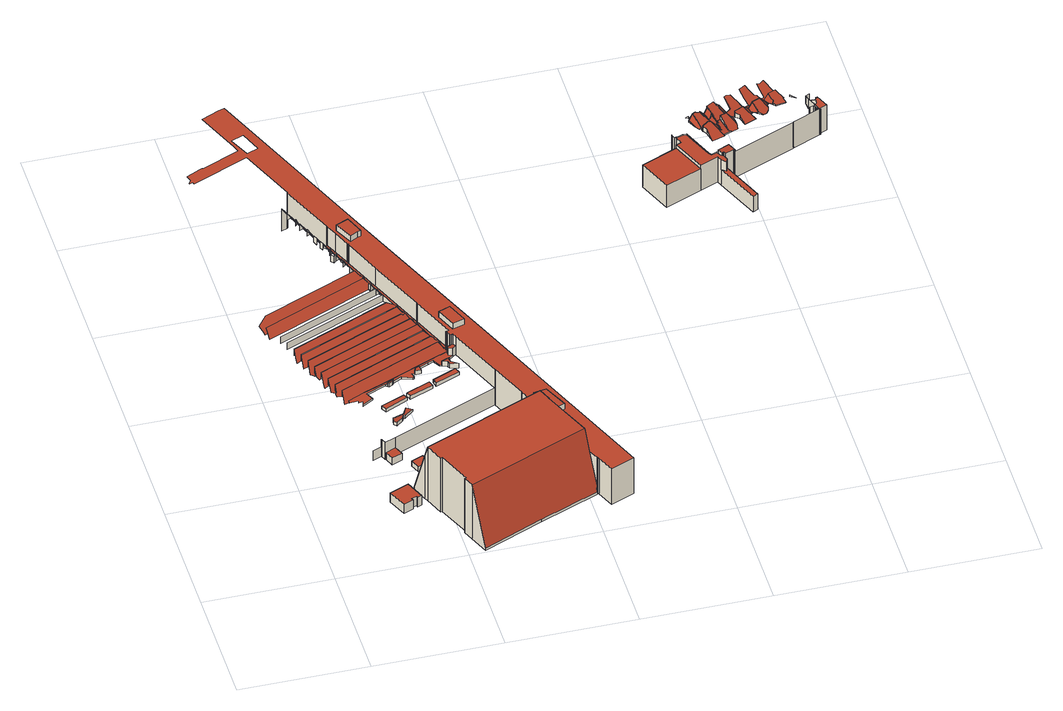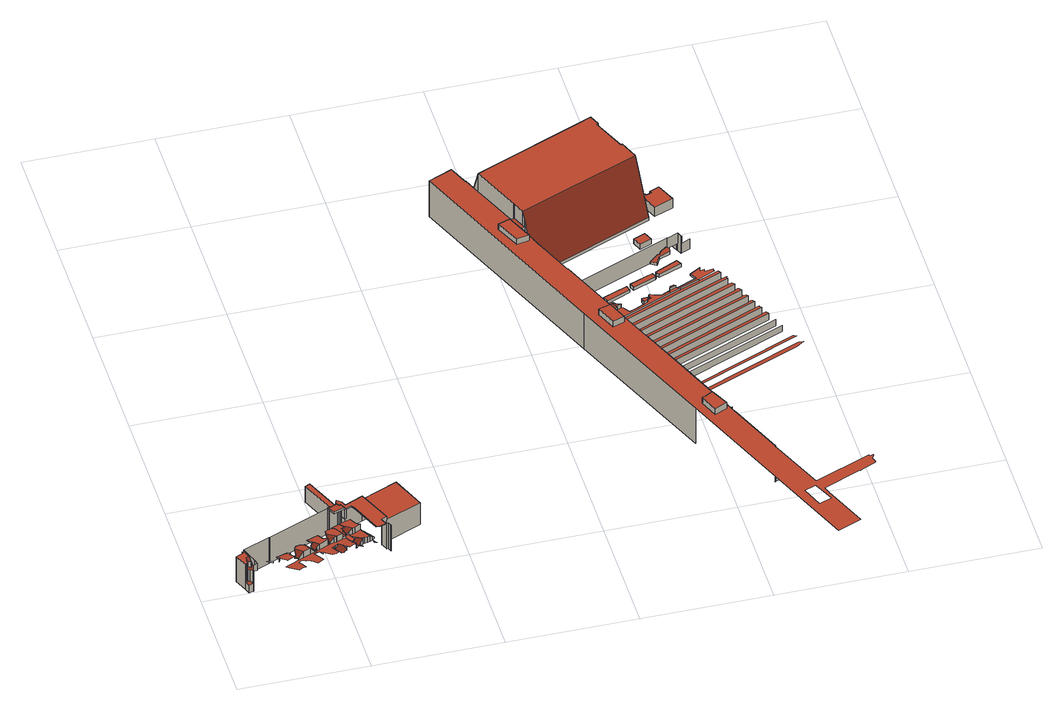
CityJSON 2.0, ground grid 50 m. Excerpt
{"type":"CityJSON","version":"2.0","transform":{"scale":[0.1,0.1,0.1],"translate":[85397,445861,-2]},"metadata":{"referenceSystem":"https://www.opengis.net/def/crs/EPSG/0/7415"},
"CityObjects":{
"building1":{"type":"Building","attributes":{"b3_dak_type":"horizontal","b3_h_dak_50p":3.68,"b3_h_dak_70p":3.69,"b3_h_dak_max":4,"b3_h_dak_min":3.47,"b3_h_maaiveld":-0.707,"b3_kas_warenhuis":false,"b3_mutatie_ahn3_ahn4":false,"b3_opp_buitenmuur":148.37,"b3_opp_dak_plat":64.44,"b3_opp_dak_schuin":0,"b3_opp_grond":62.62,"b3_opp_scheidingsmuur":0,"b3_reconstructie_onvolledig":false,"b3_rmse_lod12":0.0447,"b3_rmse_lod13":0.0447,"b3_rmse_lod22":0.0443,"b3_val3dity_lod12":"[]","b3_val3dity_lod13":"[]","b3_val3dity_lod22":"[]","b3_volume_lod12":275.23,"b3_volume_lod13":275.23,"b3_volume_lod22":275.15,"geconstateerd":false,"oorspronkelijkbouwjaar":1991,"status":"Pand in gebruik"},"children":["building1-1"]},
"building1-1":{"type":"BuildingPart","parents":["building1"],"geometry":[{"type":"Solid","lod":"2.2","boundaries":[[[[0,1,2,3,4,5,6,7]],[[8,0,7,9]],[[10,3,2,11]],[[12,4,3,10]],[[9,7,6,13]],[[13,6,5,14]],[[14,5,4,12]],[[11,2,1,15]],[[15,1,0,8]],[[15,8,9,13,14,12,10,11]]]],"semantics":{"surfaces":[{"type":"GroundSurface"},{"type":"WallSurface","on_footprint_edge":true},{"type":"RoofSurface"}],"values":[[0,1,1,1,1,1,1,1,1,2]]}}]},
"building2":{"type":"Building","attributes":{"b3_dak_type":"slanted","b3_h_dak_50p":9.5,"b3_h_dak_70p":16.16,"b3_h_dak_max":95.53,"b3_h_dak_min":0,"b3_h_maaiveld":-0.699,"b3_kas_warenhuis":false,"b3_mutatie_ahn3_ahn4":false,"b3_opp_buitenmuur":37404.99,"b3_opp_dak_plat":9185.78,"b3_opp_dak_schuin":8436.25,"b3_opp_grond":14200.08,"b3_opp_scheidingsmuur":0,"b3_reconstructie_onvolledig":false,"b3_rmse_lod12":20.87,"b3_rmse_lod13":2.45,"b3_rmse_lod22":0.759,"b3_val3dity_lod12":"[]","b3_val3dity_lod13":"[]","b3_val3dity_lod22":"[303]","b3_volume_lod12":239375.83,"b3_volume_lod13":277302.59,"b3_volume_lod22":269147.59,"geconstateerd":false,"oorspronkelijkbouwjaar":1972,"status":"Pand in gebruik"},"children":["building2-1"]},
"building2-1":{"type":"BuildingPart","parents":["building2"],"geometry":[{"type":"MultiSurface","lod":"2.2","boundaries":[[[16,17,18,19]],[[20,19,18,21,22]],[[22,21,23,24,25]],[[24,23,26,27]],[[27,26,28,29]],[[29,28,30,31]],[[32,33,34,35]],[[35,34,36,37]],[[37,36,38,39]],[[39,38,40,41]],[[25,24,42,43]],[[44,42,24,27,29,31,45]],[[31,30,46,45]],[[41,40,47,48]],[[49,50,51,52]],[[48,47,50,49]],[[52,51,53,54]],[[55,56,57,58]],[[43,42,44,59]],[[45,46,60,44]],[[58,57,61,62]],[[63,64,65,66]],[[62,61,67,68]],[[69,70,71,72]],[[73,74,70,69]],[[75,76,77,78]],[[72,71,79,80]],[[81,82,74,73]],[[83,84,64,63]],[[68,67,85,86]],[[87,88,89,81,73,69,72,80,90]],[[80,79,91,90]],[[90,91,92,87]],[[93,94,76,75]],[[93,75,78,95]],[[78,77,96,95]],[[89,97,82,81]],[[98,99,100,101,102]],[[87,92,103,88]],[[104,105,106,107,108,109,110,111,112,113,114,115,116,117,118]],[[88,103,97,89]],[[86,85,119,120]],[[121,120,119,122,123]],[[54,53,124,125]],[[126,127,128,129]],[[130,131,132,133]],[[123,122,134,135]],[[135,136,121,123]],[[136,137,120,121]],[[138,139,140,141]],[[95,96,94,93]],[[142,143,144,145]],[[135,134,146,137,136]],[[147,148,149,150]],[[151,152,153,154]],[[155,156,152,151]],[[154,153,157,158]],[[159,160,156,155]],[[117,161,162,163,164,118]],[[165,112,111,166]],[[167,168,169,170,171,172,173,174,175,176,177,178]],[[179,180,181,182]],[[137,146,183,184]],[[185,186,187,188,189,190,191,192,193,194,195,196,197,198,199]],[[200,201,202,203,149,148,204,205,206,207,208,209,210,142,145,211,212]],[[213,214,215,147,150,216,217,218,163,162]],[[59,44,60,219,220]],[[166,221,222,223,224,225,181,180,226,227,228,229,230,231,165]],[[232,233,159,155,151,154,158]],[[182,234,235,236,237,238,239,240,241,242,243,244,245,246,247,179]],[[248,249,250,251,252,253,126,129,254,255,256,257,100,99,258,259]],[[184,183,260,261]],[[158,157,262,232]],[[233,263,160,159]],[[264,265,266,267,268,269,270,271,272,273,274,275,276,83,63,66,277,278,279,280,55,58,62,68,86,120,137,184,261,281,282,283,284,285,286,287,288,289,290]],[[52,291,292,293,294,295,37,39,41,48,49]],[[296,297,33,32]],[[298,299,65,64,84,300,301,302,303,304,305,306,307]],[[306,308,240,239,307]],[[261,260,309,281]],[[281,309,310,282]],[[282,310,311,283]],[[284,312,313,285]],[[283,311,312,284]],[[285,313,314,286]],[[286,314,315,287]],[[287,315,316,288]],[[276,300,84,83]],[[317,289,288,318]],[[318,288,316,319,320]],[[321,322,323,324,325,326,327,98,102,328,329,330,144,143,331,332,333,334,335]],[[336,317,318,320]],[[232,262,263,233]],[[336,290,289,317]],[[320,319,337,290,336]],[[338,339,340,341]],[[342,343,339,338]],[[290,337,344,264]],[[345,346,347,348]],[[349,350,351,352]],[[346,345,353]],[[352,354,355]],[[356,357,358,359]],[[360,361,362,363]],[[364,365,350,349]],[[338,341,366,367,342]],[[368,369,370,371]],[[372,373,374,375]],[[376,377,378]],[[361,360,355]],[[379,376,380]],[[381,382,383,384]],[[365,364,385]],[[386,387,356,359,353,345,348,388,389,385,364,349,352,355,360,363,380,376,378,390,372,391,392,393,394]],[[264,344,395,265]],[[396,397,357,356,398]],[[390,399,373,372]],[[400,401,382,381]],[[367,402,343,342]],[[341,340,403,366]],[[404,405,369,368]],[[399,390,378]],[[406,407,408,409]],[[296,32,35,37,295,410,411,412,413,414,415]],[[416,409,417]],[[401,418,391]],[[419,420,401,400]],[[421,419,400,381,422]],[[391,418,423,392]],[[424,425,426,407,406]],[[398,356,387,427]],[[422,428,429,421]],[[392,423,393]],[[416,430,431,432,433,424,406,409]],[[434,435,428,422]],[[436,437,438]],[[421,429,420,419]],[[439,440,441,405,404]],[[442,430,416]],[[265,395,443,266]],[[444,445,446]],[[433,447,425,424]],[[448,449,450,451,436]],[[452,453,426,425]],[[454,455,456,393,423,418,401,420,429,428,435,457,452,425,447,458]],[[435,434,457]],[[432,458,447,433]],[[453,452,457]],[[404,446,445,459,460,439]],[[431,461,458,432]],[[462,463,464,445,444]],[[445,464,465,459]],[[450,449,466]],[[430,467,461,431]],[[463,462,466]],[[467,430,442,468]],[[459,465,469,460]],[[441,440,468]],[[456,394,393]],[[460,469,440,439]],[[449,448,470]],[[471,472,473,169]],[[438,474,475,470,448,436]],[[291,52,54,125,476,477,478,479]],[[266,443,480,267]],[[481,482,483,484]],[[485,386,394,456,486]],[[427,387,386,485]],[[486,456,455,487]],[[488,489,454,458,461,467,468,440,469,465,464,463,466,449,470,490,491,492]],[[493,191,190,494]],[[197,495,198]],[[484,496,497,498,481]],[[487,455,454,499]],[[500,471,169,168,501]],[[502,176,175,495]],[[470,475,490]],[[503,504,505,496]],[[504,503,472]],[[496,505,497]],[[482,481,474]],[[327,258,99,98]],[[167,501,168]],[[500,506,472,471]],[[507,267,480,508,509]],[[499,454,489,510]],[[197,511,512,502,495]],[[513,514,131,130]],[[326,259,258,327]],[[210,331,143,142]],[[501,515,506,500]],[[516,517,192,191,493]],[[196,511,197]],[[515,501,167,178]],[[512,518,177,176,502]],[[519,268,267,507]],[[253,520,127,126]],[[521,492,491,522]],[[177,518,178]],[[325,248,259,326]],[[510,489,488,523]],[[523,488,492,521]],[[511,518,512]],[[524,525,526,516,493,527]],[[195,528,511,196]],[[528,195,194]],[[529,524,527]],[[517,516,526]],[[530,531,139,138]],[[532,193,192,517]],[[533,513,130,534]],[[324,249,248,325]],[[193,532,194]],[[509,508,535,536]],[[524,537,525]],[[537,524,529,538]],[[533,514,513]],[[209,539,332,331,210]],[[522,491,540,541]],[[542,543,544,545,546,547,548,549,550,551,552,553,554,555,556,396,398,427,485,486,487,499,510,523,521,522,541,557,558,559,560,561,562,563,564,565,566,567,568,569,570,571,572,573,574,575,576,577,578,411,579,580,581,582,583,584,585,586,587,479,588,589,590,591,592,593,594,595,596,597],[598,599,600,601,602],[603,604,605,606],[607,608,609,610]],[[275,301,300,276]],[[611,602,601,612]],[[268,613,614,269]],[[534,615,533]],[[616,617,250,249,324]],[[509,536,618,619,620,621,519,507]],[[615,534,622]],[[539,209,208]],[[531,530,623]],[[323,624,625,616,324]],[[621,626,613,268,519]],[[250,617,251]],[[148,147,204]],[[366,403,402,367]],[[619,627,628,620]],[[322,624,323]],[[125,124,629,476]],[[630,213,631,632,633,113,634,229,635,636,242,241,637,638,639,640,641,540,491,490,475,474,481,498,497,505,504,472,506,515,178,518,511,528,194,532,517,526,525,537,538,514,533,615,622,139,531,623,127,520,642,251,617,643,644,645,646,334,647,648,649,204,650,651]],[[625,643,617,616]],[[647,333,332,539]],[[620,628,626,621]],[[642,252,251]],[[252,642,520,253]],[[652,165,231]],[[321,645,644,624,322]],[[161,117,116]],[[624,644,643,625]],[[539,208,207,648,647]],[[536,535,653,618]],[[335,646,645,321]],[[114,113,112,165,652]],[[654,213,162,161]],[[247,226,180,179]],[[214,655,215]],[[646,335,334]],[[618,653,627,619]],[[206,648,207]],[[333,647,334]],[[215,655,651,650,204,147]],[[246,656,227,226,247]],[[630,655,214,213]],[[655,630,651]],[[541,540,641,557]],[[205,649,648,206]],[[656,246,245]],[[649,205,204]],[[652,231,657,114]],[[658,598,602,611]],[[274,302,301,275]],[[269,614,659,270]],[[654,161,116,115,114,660,661,662]],[[612,601,600,663]],[[305,308,306]],[[662,631,213,654]],[[664,241,240,308]],[[661,632,631,662]],[[665,666,656,245,244]],[[666,635,228,227,656]],[[660,633,632,661]],[[230,657,231]],[[667,272,271,668]],[[114,113,633,660]],[[669,658,611,612,663]],[[657,634,113,114]],[[243,665,244]],[[634,657,230,229]],[[228,635,229]],[[557,641,640,558]],[[558,640,639,559]],[[665,636,635,666]],[[670,671,672,664,308,305]],[[636,665,243,242]],[[668,271,270,673]],[[304,670,305]],[[672,637,241,664]],[[674,273,272,667]],[[562,671,670,304,563]],[[563,304,303,564]],[[561,672,671,562]],[[559,639,638,560]],[[564,303,302,274,565]],[[565,274,273,674,566]],[[675,676,677,678,674,667,668,673]],[[560,638,637,672,561]],[[566,674,678,567]],[[663,600,599,669]],[[673,270,659,679,675]],[[567,678,677,568]],[[568,677,676,569]],[[669,599,598,658]],[[569,676,675,570]],[[680,607,610,681]],[[570,675,679,220,571]],[[571,220,219,682,572]],[[683,608,607,680]],[[572,682,684,573]],[[681,685,683,680]],[[681,610,609,685]],[[415,686,297,296]],[[414,687,686,415]],[[573,684,688,574]],[[574,688,689,575]],[[575,689,687,414,576]],[[578,412,411]],[[576,414,413,577]],[[577,413,412,578]],[[410,690,579,411]],[[295,691,690,410]],[[294,692,691,295]],[[293,693,692,294]],[[292,586,585,693,293]],[[694,580,579,690]],[[693,695,694,690,691,692]],[[685,609,608,683]],[[696,581,580,694,697]],[[693,585,584,695]],[[291,587,586,292]],[[593,698,699,594]],[[697,694,695,700]],[[587,291,479]],[[476,629,701,477]],[[477,701,702,478]],[[478,588,479]],[[588,478,702,703,589]],[[704,582,581,696]],[[589,703,705,590]],[[696,697,700,706,704]],[[590,705,707,591]],[[700,695,584,583,706]],[[706,583,582,704]],[[591,707,708,592]],[[592,708,698,593]]],"semantics":{"surfaces":[{"type":"WallSurface","on_footprint_edge":true},{"type":"WallSurface","on_footprint_edge":false},{"type":"RoofSurface"}],"values":[0,0,0,0,0,0,0,0,0,0,1,2,0,0,0,0,0,1,1,0,1,1,1,1,1,1,1,1,1,1,2,1,1,1,2,1,1,1,1,2,1,1,1,0,1,1,1,2,1,1,1,1,1,1,1,1,1,1,1,1,2,1,1,2,2,2,0,2,2,2,2,1,1,1,2,2,0,2,1,1,1,1,1,1,1,1,1,1,1,1,2,2,1,1,1,1,1,1,1,1,1,1,0,1,1,2,1,1,1,1,1,1,1,2,1,0,1,1,1,1,1,1,1,2,1,1,1,2,1,1,1,1,1,2,1,1,1,1,1,1,1,1,1,1,2,1,1,1,2,1,1,1,1,1,1,1,1,1,1,1,1,1,2,2,1,1,1,1,1,2,1,1,2,1,2,1,1,1,1,1,1,1,1,1,1,1,2,1,1,1,1,1,1,1,1,1,1,1,1,1,1,1,1,2,1,1,1,1,1,1,2,1,1,1,1,1,1,1,1,2,1,1,1,1,1,2,1,1,1,2,1,1,1,1,1,1,0,2,1,1,1,1,1,1,1,1,1,2,1,1,1,1,1,1,1,1,1,1,2,1,1,1,1,1,1,1,2,1,1,1,2,1,1,1,1,1,2,1,1,1,1,1,2,1,1,1,1,1,1,1,2,1,1,1,1,1,1,1,1,1,1,1,2,1,1,1,1,1,1,1,1,1,1,0,1,0,2,1,0,0,0,0,0,1,1,1,1,1,1,1,1,1,2,1,1,1,1,0,1,1,0,0,1,0,1,0,2,0,1,1,0,0]}}]},
"building3":{"type":"Building","attributes":{"b3_dak_type":"horizontal","b3_h_dak_50p":1.61,"b3_h_dak_70p":1.62,"b3_h_dak_max":1.75,"b3_h_dak_min":1.51,"b3_h_maaiveld":-0.714,"b3_kas_warenhuis":false,"b3_mutatie_ahn3_ahn4":false,"b3_opp_buitenmuur":41.65,"b3_opp_dak_plat":19.84,"b3_opp_dak_schuin":0,"b3_opp_grond":19.84,"b3_opp_scheidingsmuur":0,"b3_reconstructie_onvolledig":false,"b3_rmse_lod12":0.0197,"b3_rmse_lod13":0.0197,"b3_rmse_lod22":0.0183,"b3_val3dity_lod12":"[]","b3_val3dity_lod13":"[]","b3_val3dity_lod22":"[]","b3_volume_lod12":46.23,"b3_volume_lod13":46.23,"b3_volume_lod22":46.12,"geconstateerd":false,"oorspronkelijkbouwjaar":2008,"status":"Pand in gebruik"},"children":["building3-1"]},
"building3-1":{"type":"BuildingPart","parents":["building3"],"geometry":[{"type":"Solid","lod":"2.2","boundaries":[[[[709,710,711,712]],[[713,709,712,714]],[[714,712,711,715]],[[715,711,710,716]],[[716,710,709,713]],[[716,713,714,715]]]],"semantics":{"surfaces":[{"type":"GroundSurface"},{"type":"WallSurface","on_footprint_edge":true},{"type":"RoofSurface"}],"values":[[0,1,1,1,1,2]]}}]},
"building4":{"type":"Building","attributes":{"b3_bag_bag_overlap":0,"b3_dak_type":"slanted","b3_h_dak_50p":11.26,"b3_h_dak_70p":11.71,"b3_h_dak_max":13.8,"b3_h_dak_min":2.45,"b3_h_maaiveld":-1.13,"b3_kas_warenhuis":false,"b3_mutatie_ahn3_ahn4":false,"b3_opp_buitenmuur":5806.16,"b3_opp_dak_plat":4309.82,"b3_opp_dak_schuin":2572.36,"b3_opp_grond":4944.99,"b3_opp_scheidingsmuur":287.2,"b3_reconstructie_onvolledig":false,"b3_rmse_lod12":1.42,"b3_rmse_lod13":1.18,"b3_rmse_lod22":0.489,"b3_val3dity_lod12":"[]","b3_val3dity_lod13":"[]","b3_val3dity_lod22":"[]","b3_volume_lod12":63354.3,"b3_volume_lod13":62897.7,"b3_volume_lod22":61337.05,"geconstateerd":false,"oorspronkelijkbouwjaar":1964,"status":"Pand in gebruik"},"children":["building4-1"]},
"building4-1":{"type":"BuildingPart","parents":["building4"],"geometry":[{"type":"MultiSurface","lod":"2.2","boundaries":[[[717,718,719,720]],[[721,722,718,717]],[[723,721,717,720]],[[720,719,724,723]],[[725,721,723,726]],[[727,728,722,721,725]],[[729,730,731,732]],[[732,731,733,734]],[[734,733,735,736]],[[736,735,737,738,739]],[[738,737,728,727]],[[739,738,740,741]],[[726,723,724,742,743]],[[741,740,744,745]],[[745,744,746,747]],[[744,740,738,727,725,726,743,748,749,750,751,752,753,754,755,756,746]],[[747,746,756,757]],[[757,756,755,758]],[[743,742,759,760,748]],[[748,760,761,749]],[[760,759,762,763]],[[758,755,764,765,766]],[[754,767,764,755]],[[768,769,770]],[[771,765,764,767]],[[772,773,769,768]],[[753,771,767,754]],[[774,766,765,771,753,775]],[[776,777,778]],[[775,753,752,779]],[[749,761,780,750]],[[779,752,751,781]],[[777,776,773]],[[761,760,763,782,780]],[[751,783,781]],[[784,772,768,770,785,786]],[[750,780,787,783,751]],[[781,783,788,789]],[[790,791,786,785]],[[784,792,773,772]],[[793,794,795]],[[789,788,796,797]],[[791,790,795]],[[786,791,784]],[[798,793,799,800]],[[763,762,801,782]],[[800,799,802]],[[782,801,787,780]],[[774,775,779,781,789,797,803,804,805,806]],[[807,808,792,784]],[[809,810,794,793,798]],[[806,811,766,774]],[[797,796,812,803]],[[813,814,808,807]],[[815,816,817,818,813,807,784,791,795,794,810,819,820,821,822]],[[818,823,814,813]],[[824,819,810,809]],[[825,818,817]],[[816,826,817]],[[824,809,798,800,802,827,828,829,830,831,832,833]],[[803,812,834,835,804]],[[835,834,836,837]],[[838,839,840,823,818,825]],[[805,841,811,806]],[[837,842,843,835]],[[837,836,844,842]],[[804,835,843,841,805]],[[815,845,826,816]],[[841,843,842,846]],[[847,848,849]],[[848,847,840,839]],[[850,851,820,819,824]],[[845,852,853,854,855,856,838,825,817,826]],[[832,857,833]],[[845,858,852]],[[822,859,858,845,815]],[[839,838,856]],[[831,860,861,857,832]],[[857,861,862]],[[820,851,821]],[[860,831,830]],[[859,822,821]],[[855,863,856]],[[863,855,854]],[[829,864,830]],[[851,850,865]],[[864,829,828,866]],[[867,868,869,865,850,824,833,857,862,870]],[[871,853,852]],[[872,828,827]],[[873,870,862]],[[853,871,874]],[[875,876,863]],[[877,867,870,873]],[[878,879,880,874,871,852,858,859,821,851,865,881]],[[863,854,853,874,882,883,875]],[[884,868,867,877]],[[885,865,869,886]],[[886,869,868,884]],[[887,888,889,885,886,884,877,873,862,861,860,830,864,866,890,891,892]],[[876,893,894]],[[889,881,865,885]],[[883,895,893,876,875]],[[866,828,872,896,890]],[[880,882,874]],[[888,878,881,889]],[[897,883,882,898]],[[899,879,878]],[[898,882,880,879,899]],[[887,900,878,888]],[[901,892,891]],[[902,887,892,901]],[[890,896,891]],[[903,904,900,887,902]],[[902,901,891,896,905,906,907,903]],[[908,909,910,911,912]],[[907,913,904,903]],[[909,908,914]],[[915,916,917]],[[918,919,913,907]],[[917,916,920]],[[921,922,923,924,925,909,914,915,917,920]],[[926,906,905]],[[927,928,918,907,906]],[[928,929,919,918]],[[906,926,927]],[[930,931,921,920]],[[921,931,922]],[[931,930,932]],[[933,934,929,928]],[[935,936,937,938]],[[939,933,936,935]],[[940,941,932]],[[941,940,942]],[[938,937,943,944]],[[944,943,945,946]],[[935,938,944,946,947,948,949,939]],[[949,950,934,933,939]],[[846,842,844,951,952,953]],[[946,945,947]],[[948,954,949]],[[955,956,950,949]],[[957,958,959,960]],[[961,962,963,964,965,966,967,957,960,968,969,970,971,942,940,932,930,920,916,915,914,908,912,972,897,898,899,878,900,904,913,919,929,934,950,956,973,974,975,976,977,978,979,980,981,982,983,984,985,986,987,988,989]],[[947,990,954,948]],[[954,990,991]],[[992,973,956,955]],[[991,993,994,995,992,955,949,954]],[[995,974,973,992]],[[967,958,957]],[[994,975,974,995]],[[993,996,994]],[[996,993,997]],[[994,996,997,998,999,1000]],[[1000,976,975,994]],[[1001,998,997]],[[998,1001,1002,999]],[[1003,999,1002,1004,1005]],[[1006,1000,999,1003]],[[1005,1004,1007,1008]],[[1009,977,976,1000,1006]],[[1008,1007,1010,1011]],[[1003,1005,1008,1011,1012,1013,1009,1006]],[[1011,1010,1014,1012]],[[1012,1014,1015,1013]],[[1016,978,977,1009]],[[1013,1015,1017]],[[1018,1019,1020,1016,1009,1013,1017]],[[1021,1018,1017]],[[1022,1019,1018,1021]],[[1019,1022,1020]],[[1023,1024,1025,1026,1020,1022,1027,1028]],[[1029,1027,1022]],[[1027,1030,1028]],[[1030,1027,1029,1031,1032]],[[1033,1023,1028]],[[1023,1033,1024]],[[953,952,1034,1035]],[[952,951,1036,1037]],[[952,1037,1034]],[[1035,1034,1037,1038]],[[1039,1040,1041,1042,1043,1024,1033,1028,1030,1032,1044,1045]],[[1032,1031,1046,1044]],[[1039,1047,1048,1049,1040]],[[1045,1050,1047,1039]],[[1044,1046,1050,1045]],[[1049,1048,1051]],[[1038,1037,1036,1052,1053,1054]],[[1055,1056,1057]],[[1058,1059,1060,1061,1062]],[[1063,1064,1059,1058]],[[1054,1053,1064,1063]],[[1060,1059,1065]],[[1053,1052,1066,1067,1068]],[[1062,1061,1069,1070]],[[1060,1065,1071,1072,1069,1061]],[[1068,1067,1073,1074]],[[1067,1066,1075,1076]],[[1073,1067,1076]],[[1074,1073,1077,1078,1079]],[[1076,1075,1077,1073]],[[1080,1081,1082,1083]],[[1059,1064,1084,1082,1081,1085,1086,1087,1088,1071,1065]],[[1089,1085,1081,1080]],[[1072,1090,1091,1092,1069]],[[1071,1093,1090,1072]],[[1083,1082,1084]],[[1053,1068,1074,1079,1094,1095,1096,1097,1098,1099,1089,1080,1083,1084,1064]],[[1088,1100,1093,1071]],[[1099,1086,1085,1089]],[[1101,1102,1091,1090]],[[1079,1078,1103,1094]],[[1098,1087,1086,1099]],[[1087,1104,1100,1088]],[[1093,1100,1104,1105,1106,1107,1101,1090]],[[1097,1105,1104,1087,1098]],[[1096,1106,1105,1097]],[[1095,1107,1106,1096]],[[1107,1108,1102,1101]],[[1094,1103,1108,1107,1095]]],"semantics":{"surfaces":[{"type":"WallSurface","on_footprint_edge":true},{"type":"RoofSurface"},{"type":"WallSurface","on_footprint_edge":false}],"values":[0,0,1,0,2,0,0,0,0,0,0,2,0,2,2,1,2,2,0,2,0,2,2,2,1,2,2,2,2,2,2,2,2,1,0,1,0,0,2,2,2,0,2,2,2,0,2,0,1,2,2,2,0,2,1,2,2,2,2,1,0,0,2,2,1,0,2,2,2,2,2,2,1,2,2,2,2,2,2,2,2,2,2,2,2,2,2,1,2,2,2,2,2,2,1,1,2,2,2,1,2,2,2,2,2,2,2,2,2,2,2,2,2,2,1,2,2,2,2,2,2,1,2,1,2,2,2,2,2,2,2,2,2,2,2,2,1,2,0,2,2,2,2,1,2,2,2,1,2,2,2,2,2,1,2,2,2,2,2,2,2,2,1,2,2,2,2,1,2,2,2,1,2,2,2,2,2,2,0,1,2,1,2,2,2,2,2,0,2,2,2,2,2,0,2,1,2,0,1,0,0,2,1,2,0,2,2,1,2,2,0,0,2,2,1,2,2,2,0,0]}}]}
},
"vertices":[
[389,300,13],[386,308,13],[366,300,13],[369,292,13],[331,276,13],[300,351,13],[374,381,13],[405,306,13],[389,300,57],[405,306,57],[369,292,57],[366,300,57],[331,276,57],[374,381,57],[300,351,57],[386,308,57],
[300,586,60],[300,586,13],[333,600,13],[333,600,60],[333,600,94],[335,601,13],[335,601,94],[343,581,13],[343,581,45],[343,581,94],[344,580,13],[344,580,45],[346,580,13],[346,580,45],[360,546,13],[360,546,45],[401,395,26],[401,395,13],[425,338,13],[425,338,215],[432,323,13],[432,323,269],[461,250,13],[461,250,269],[467,253,13],[467,253,269],[386,599,45],[386,599,94],[386,597,45],[400,562,45],[400,562,13],[521,123,13],[521,123,269],[515,120,269],[515,120,13],[532,79,13],[532,79,269],[563,5,13],[563,5,21],[322,812,102],[322,812,94],[318,792,94],[318,792,101],[386,597,94],[386,597,13],[359,818,94],[359,818,102],[339,857,103],[339,857,96],[340,855,95],[340,855,103],[345,847,95],[345,847,103],[397,668,109],[397,668,94],[408,659,94],[408,659,109],[401,686,109],[401,686,94],[378,763,109],[378,763,94],[389,742,94],[389,742,109],[434,680,94],[434,680,107],[445,703,107],[445,703,94],[412,884,103],[412,884,95],[423,879,95],[423,879,103],[447,690,107],[483,719,105],[459,733,106],[440,692,107],[440,692,94],[447,690,94],[470,800,109],[470,800,94],[478,783,109],[478,783,94],[459,733,94],[555,1251,126],[555,1251,96],[166,1090,95],[166,1090,125],[166,1090,126],[483,719,94],[211,967,119],[210,947,105],[210,933,95],[210,932,95],[212,928,91],[226,936,93],[227,936,93],[227,940,95],[623,1104,95],[645,1113,95],[645,1113,96],[638,1119,102],[632,1125,108],[613,1143,126],[211,977,125],[429,876,95],[429,876,103],[429,876,112],[436,871,95],[436,871,112],[795,103,13],[795,103,25],[535,1287,126],[535,1287,96],[150,1127,95],[150,1127,126],[519,1368,126],[519,1368,96],[120,1203,96],[120,1203,126],[451,878,95],[451,878,113],[454,887,112],[454,887,103],[534,1331,126],[534,1331,96],[135,1165,95],[135,1165,126],[570,1213,126],[570,1213,95],[182,1052,95],[182,1052,126],[454,887,95],[597,1181,126],[597,1181,95],[196,1015,95],[196,1015,125],[482,805,109],[482,805,94],[491,793,94],[491,793,109],[487,808,109],[487,808,94],[492,787,94],[492,787,109],[487,809,109],[487,809,94],[613,1143,124],[613,1143,95],[211,977,95],[211,977,99],[623,1104,126],[227,940,125],[499,1464,105],[482,1473,117],[471,1483,127],[99,1329,126],[64,1294,112],[76,1275,96],[80,1268,90],[84,1270,90],[492,1440,91],[503,1444,91],[506,1447,91],[504,1452,96],[643,1068,126],[643,1068,95],[243,902,95],[243,902,125],[488,903,95],[488,903,103],[87,1256,111],[86,1237,99],[86,1237,98],[88,1234,96],[104,1240,96],[503,1406,96],[509,1400,90],[521,1409,93],[522,1410,93],[521,1413,96],[516,1425,106],[514,1429,109],[505,1428,111],[492,1440,123],[84,1270,122],[179,1008,95],[180,1008,95],[183,1007,94],[196,1004,88],[614,1188,95],[613,1192,98],[610,1198,104],[598,1203,110],[597,1204,111],[587,1216,123],[578,1210,121],[181,1042,118],[179,1009,96],[629,1150,95],[617,1169,112],[612,1166,111],[196,1004,118],[195,983,104],[203,973,95],[800,768,13],[800,768,94],[227,936,123],[226,936,123],[226,918,111],[227,897,95],[242,894,89],[648,1064,91],[650,1065,91],[661,1073,93],[660,1075,95],[656,1083,102],[642,1092,112],[585,824,109],[578,845,109],[242,894,120],[241,877,108],[236,870,105],[239,863,99],[258,865,95],[258,864,95],[659,1031,95],[671,1036,95],[675,1037,95],[667,1057,111],[657,1056,113],[656,1057,114],[650,1065,122],[648,1064,121],[565,1256,96],[573,1248,88],[577,1258,94],[579,1261,96],[581,1266,98],[574,1280,110],[149,1119,120],[149,1100,107],[148,1086,98],[149,1083,95],[560,1250,93],[563,1255,96],[530,889,95],[530,889,102],[585,824,94],[578,845,95],[601,953,103],[624,962,103],[641,935,101],[648,932,101],[669,941,101],[668,948,102],[700,972,102],[684,977,102],[683,987,103],[696,992,103],[693,1000,103],[656,984,103],[654,985,103],[272,826,103],[272,814,103],[307,818,102],[305,807,102],[533,890,102],[533,893,102],[535,897,102],[532,900,102],[532,906,102],[530,910,102],[531,911,102],[541,912,102],[548,928,103],[563,935,103],[1003,274,269],[922,467,269],[924,470,269],[922,469,269],[902,517,269],[868,589,24],[868,589,13],[256,820,94],[272,826,94],[654,985,95],[656,984,94],[693,1000,94],[689,1008,101],[686,1010,103],[676,1015,109],[659,1031,125],[258,864,125],[659,1031,124],[533,890,95],[533,893,95],[535,897,95],[532,900,95],[532,906,95],[530,910,95],[531,911,95],[541,912,95],[548,928,112],[541,912,112],[566,913,95],[566,913,112],[589,1235,105],[588,1240,109],[578,1244,114],[573,1248,119],[565,1256,126],[563,1255,126],[560,1250,123],[165,1072,113],[164,1047,96],[164,1045,95],[578,1210,91],[587,1216,92],[599,1223,94],[598,1225,96],[598,1227,97],[563,935,112],[563,935,95],[596,851,109],[596,851,95],[600,832,94],[600,832,109],[595,853,109],[595,853,95],[601,953,95],[332,1859,102],[332,1859,93],[320,1854,93],[320,1854,123],[341,1817,114],[341,1817,92],[340,1816,92],[340,1816,117],[315,1882,114],[340,1816,122],[348,1805,112],[332,1900,77],[332,1900,13],[308,1891,13],[308,1891,118],[360,1789,104],[360,1789,97],[346,1783,97],[346,1783,127],[349,1825,97],[349,1825,95],[696,870,109],[687,891,109],[423,1586,121],[423,1586,90],[411,1590,97],[411,1590,127],[387,1700,119],[387,1700,88],[378,1708,97],[378,1708,127],[365,1747,121],[365,1747,127],[384,1725,107],[365,1747,97],[379,1753,97],[400,1665,121],[400,1665,91],[393,1671,97],[393,1671,127],[349,1827,97],[420,1683,79],[420,1686,77],[333,1842,112],[348,1828,97],[394,1715,100],[409,1679,98],[411,1678,97],[412,1679,94],[421,1682,78],[624,962,95],[333,1901,182],[333,1901,13],[332,1900,182],[394,1715,97],[404,1672,110],[404,1672,94],[687,891,95],[696,870,95],[430,1591,122],[430,1591,91],[421,1630,112],[421,1630,91],[417,1628,91],[417,1628,119],[898,525,241],[891,543,182],[886,553,147],[888,555,144],[877,581,55],[872,579,55],[427,1616,110],[417,1628,122],[409,1679,94],[416,1664,96],[416,1664,94],[419,1658,96],[418,1648,104],[411,1678,94],[426,1635,101],[426,1635,95],[426,1635,93],[420,1686,182],[418,1648,95],[419,1658,94],[437,1614,97],[433,1625,97],[429,1633,97],[428,1633,99],[426,1640,97],[426,1640,95],[447,1554,119],[447,1554,122],[457,1542,111],[443,1598,97],[443,1598,96],[443,1598,93],[437,1614,105],[641,935,95],[446,1579,110],[446,1579,105],[440,1581,112],[428,1633,95],[453,1557,107],[453,1557,97],[453,1557,92],[447,1554,92],[428,1637,95],[428,1637,94],[440,1638,95],[422,1681,94],[421,1682,94],[427,1638,95],[429,1633,95],[448,1578,102],[444,1597,97],[433,1625,95],[449,1574,105],[449,1574,96],[446,1579,96],[448,1578,96],[452,1563,96],[437,1614,95],[442,1601,95],[444,1597,96],[460,1560,97],[485,1489,102],[485,1489,96],[471,1483,96],[473,1528,96],[460,1560,96],[1029,199,23],[1027,204,39],[1032,205,39],[1014,248,182],[648,932,95],[475,1522,96],[475,1522,92],[461,1516,92],[461,1516,122],[420,1683,182],[421,1682,182],[422,1681,182],[472,1571,96],[467,1573,96],[466,1562,96],[471,1564,96],[468,1570,96],[509,1400,121],[503,1406,126],[492,1440,122],[481,1496,103],[480,1510,96],[477,1519,96],[440,1638,182],[497,1468,98],[499,1464,98],[503,1444,103],[482,1494,101],[482,1494,96],[481,1496,96],[497,1468,96],[648,932,120],[667,925,95],[667,925,119],[467,1573,182],[514,1429,96],[506,1447,97],[532,1374,102],[532,1374,96],[499,1464,96],[521,1409,99],[521,1409,96],[506,1447,96],[669,941,119],[574,1280,96],[468,1570,182],[471,1564,182],[472,1571,182],[530,1388,98],[531,1388,96],[524,1405,96],[523,1387,108],[516,1425,96],[530,1388,106],[564,1304,99],[564,1304,96],[522,1410,96],[543,1358,96],[551,1339,97],[673,914,95],[673,914,118],[530,1388,96],[536,1375,96],[587,1216,118],[531,1418,96],[531,1418,182],[140,2369,182],[213,2192,182],[222,2168,182],[72,2106,182],[71,2108,182],[62,2104,182],[10,2080,182],[6,2076,182],[14,2054,182],[4,2041,182],[5,2038,182],[5,2037,182],[18,2042,182],[21,2034,182],[240,2124,182],[624,1193,182],[625,1193,182],[625,1192,182],[696,1019,182],[685,1016,182],[687,1013,182],[686,1010,182],[689,1008,182],[693,1000,182],[696,992,182],[700,994,182],[701,993,182],[706,995,182],[712,981,182],[800,768,182],[802,768,182],[862,623,182],[863,623,182],[879,582,182],[877,581,182],[888,555,182],[886,553,182],[898,525,182],[914,538,182],[896,580,182],[944,589,182],[987,493,182],[940,476,182],[924,470,182],[922,467,182],[1003,274,182],[1032,205,182],[1034,206,182],[1038,198,182],[1065,131,182],[1159,170,182],[808,1017,182],[555,1623,182],[233,2407,182],[213,2399,182],[212,2399,182],[497,1675,182],[525,1603,182],[511,1597,182],[483,1581,182],[448,1654,182],[292,2163,182],[249,2147,182],[212,2227,182],[261,2246,182],[681,1100,182],[727,1117,182],[760,1036,182],[712,1023,182],[448,1654,209],[483,1581,209],[669,941,95],[668,948,95],[551,1339,96],[577,1258,107],[577,1258,96],[704,907,117],[678,924,118],[675,937,119],[678,945,119],[552,1338,96],[565,1299,96],[588,1240,103],[586,1253,98],[678,945,95],[678,924,95],[675,937,95],[1029,199,13],[617,1169,95],[631,1148,95],[639,1128,95],[641,1123,95],[656,1083,95],[661,1073,95],[667,1057,95],[685,1016,95],[696,1019,95],[625,1192,95],[625,1193,95],[624,1193,95],[581,1266,96],[586,1253,96],[588,1240,96],[589,1235,96],[598,1227,96],[599,1223,96],[610,1198,95],[613,1192,95],[615,1186,95],[621,1171,95],[623,1104,133],[704,907,95],[629,1150,97],[617,1169,104],[650,1065,118],[656,1083,97],[497,1675,208],[700,972,95],[641,1123,96],[639,1128,96],[631,1148,96],[511,1597,208],[671,1036,105],[667,1057,97],[661,1073,97],[683,987,135],[684,977,134],[525,1603,208],[686,1010,98],[687,1013,95],[685,1016,96],[700,972,135],[696,992,135],[712,981,136],[706,995,136],[701,993,135],[700,994,135],[712,981,95],[681,1100,208],[712,1023,208],[802,768,13],[727,1117,208],[862,623,13],[760,1036,208],[872,579,13],[877,581,13],[863,623,13],[879,582,13],[898,525,203],[902,517,203],[922,469,203],[924,470,203],[914,538,204],[940,476,204],[896,580,208],[914,538,208],[808,1017,13],[555,1623,13],[940,476,208],[1027,204,13],[1032,205,13],[1034,206,13],[944,589,208],[1038,198,13],[987,493,208],[1065,131,13],[1159,170,13],
[440,486,13],[425,523,13],[471,542,13],[486,505,13],[440,486,36],[486,505,36],[471,542,36],[425,523,36],
[1627,1793,113],[1627,1793,9],[1682,1660,9],[1682,1660,113],[1767,1851,113],[1767,1851,9],[1824,1719,112],[1824,1719,9],[1767,1851,128],[1824,1719,128],[1790,1861,127],[1790,1861,9],[1765,1906,130],[1765,1906,9],[1767,1901,9],[1767,1901,130],[1772,1888,9],[1772,1888,130],[1778,1890,9],[1778,1890,130],[1778,1889,9],[1778,1889,127],[1778,1889,130],[1805,1897,127],[1805,1897,130],[1895,1749,9],[1895,1749,127],[1819,1896,127],[1819,1896,130],[1868,1776,127],[1868,1776,130],[1903,1730,127],[1920,1716,126],[1926,1730,126],[1915,1756,126],[1913,1755,126],[1913,1756,126],[1910,1755,126],[1898,1773,126],[1877,1765,127],[1877,1765,130],[1898,1773,131],[1903,1730,9],[1903,1730,83],[1920,1716,83],[1975,1557,9],[1975,1557,83],[1898,1773,83],[1904,1775,83],[1904,1775,131],[1910,1755,83],[1843,1959,137],[1843,1959,130],[1859,1925,130],[1913,1756,83],[1851,1964,145],[1851,1964,130],[1904,1775,138],[1913,1756,137],[1847,1981,130],[1847,1981,137],[1838,1983,130],[1913,1755,137],[1926,1730,83],[1915,1756,137],[1994,1565,83],[1915,1756,9],[1862,1970,157],[1871,1908,131],[1876,1909,135],[1926,1730,9],[1920,1759,9],[1920,1759,137],[1876,1909,131],[1876,1909,134],[1862,1970,131],[1879,1897,131],[1879,1897,129],[1878,1900,131],[1925,1748,9],[1925,1748,137],[1879,1897,155],[1890,1881,131],[1890,1881,148],[1994,1565,9],[1900,1835,131],[1956,1761,138],[1958,1757,138],[1962,1759,138],[1947,1791,140],[1871,1975,158],[1871,1975,131],[1902,1912,158],[1902,1912,131],[1947,1791,131],[1956,1761,9],[1884,1972,155],[1884,1972,127],[1910,1944,141],[1895,1968,152],[1890,1972,154],[1888,1975,155],[1912,1913,130],[1925,1914,129],[1923,1922,131],[1922,1925,133],[1888,1975,127],[1912,1913,157],[1888,1975,156],[1895,1968,150],[1949,1850,131],[1948,1854,133],[1947,1854,133],[1945,1857,134],[1938,1868,138],[1931,1883,145],[1929,1884,145],[1958,1757,9],[1958,1757,11],[1959,1755,9],[1959,1755,10],[1899,1981,141],[1899,1981,132],[1899,1981,127],[1962,1759,131],[1963,1757,11],[1962,1759,11],[1963,1757,9],[1910,1944,139],[1963,1757,131],[1894,1989,131],[1894,1989,132],[1893,1992,132],[1925,1914,143],[1925,1914,131],[1915,1950,132],[1920,1954,126],[1908,1983,131],[1907,1986,131],[1906,1986,132],[1931,1883,143],[1910,1944,132],[1922,1925,131],[1938,1868,135],[1931,1883,136],[1939,1881,136],[1907,1986,132],[1947,1854,134],[1937,1916,131],[1948,1854,134],[1941,1897,131],[1944,1896,127],[1938,1911,131],[1944,1879,131],[1920,1954,132],[1948,1854,131],[1944,1879,135],[1923,1959,131],[1917,1992,145],[1917,1992,132],[1941,1897,137],[1941,1929,131],[1933,1966,131],[1932,1968,131],[1943,1917,131],[1932,1968,145],[1920,1994,149],[1944,1896,137],[1937,1916,138],[1938,1911,138],[1953,1933,139],[1941,1929,139],[1943,1917,138],[1977,1866,134],[1970,1873,134],[1966,1878,135],[1917,1992,131],[1917,1994,132],[1920,1994,131],[1977,1866,131],[1920,1994,157],[1932,1968,146],[1933,1966,145],[1953,1933,131],[1966,1878,137],[1953,1933,158],[1976,1942,158],[1976,1942,131],[2004,1876,131],[2006,1897,138],[1978,1941,157],[1961,1997,152],[1961,1997,148],[1961,1997,131],[1956,1998,131],[1956,1998,153],[1978,1941,130],[1966,1982,146],[1967,1981,146],[1978,1962,137],[1978,1962,138],[1988,1937,147],[1988,1937,127],[1979,1962,137],[1991,1970,123],[1982,1992,128],[1976,2005,131],[1969,2013,137],[1958,2007,149],[2006,1897,131],[2008,1917,131],[2003,1943,131],[2003,1943,127],[1991,1970,138],[1991,1970,124],[2002,1978,139],[2012,1947,131],[2012,1947,127],[2011,1945,154],[2011,1945,131],[2011,1939,131],[2011,1939,152],[2012,1947,155],[2004,1979,139],[2004,1979,141],[1995,2017,154],[2026,1930,131],[2026,1930,147],[2036,1891,131],[2036,1891,132],[2081,1909,132],[2066,1933,143],[2048,1963,155],[2048,1963,128],[2205,1857,9],[2205,1857,14],[2205,1857,132],[2066,1933,142],[2059,1967,143],[2059,1967,128],[2052,1981,133],[2052,1981,132],[2043,1995,132],[2043,1995,140],[2115,2025,139],[2105,2025,141],[2093,2046,150],[2081,2067,159],[2057,2054,158],[2066,2017,144],[2074,1988,132],[2019,2034,156],[2003,2033,158],[1995,2028,158],[1993,2026,157],[1948,2011,158],[2063,1972,128],[2064,1970,128],[2069,1972,128],[2086,1979,128],[2114,1991,128],[2135,2000,128],[2152,2008,128],[2182,2021,128],[2189,2024,128],[2183,2034,132],[2180,2040,135],[2154,2083,154],[2141,2073,152],[2126,2071,153],[2133,2044,143],[2140,2016,132],[2125,2011,133],[2066,1933,132],[2075,1942,132],[2063,1972,138],[2072,1955,132],[2069,1972,132],[2064,1970,137],[2072,1955,124],[2086,1945,132],[2094,1939,136],[2096,1939,138],[2086,1979,154],[2094,1939,132],[2096,1939,132],[2096,1939,140],[2096,1937,132],[2096,1937,140],[2086,1979,156],[2112,1925,132],[2112,1925,133],[2114,1991,156],[2125,1929,132],[2125,1929,133],[2135,1940,135],[2137,1951,139],[2135,1940,132],[2137,1951,132],[2135,2000,132],[2140,1973,132],[2140,1975,131],[2146,1983,124],[2136,1997,132],[2140,1975,132],[2146,1983,132],[2164,1979,144],[2160,1987,146],[2152,2008,152],[2135,2000,134],[2160,1970,136],[2163,1977,142],[2160,1970,132],[2160,1970,141],[2170,1961,132],[2170,1961,136],[2164,1979,143],[2207,1859,14],[2207,1859,132],[2208,1858,9],[2208,1858,14],[2208,1858,132],[2202,1985,140],[2203,1988,141],[2183,2018,154],[2182,2021,155],[2152,2008,155],[2208,1968,133],[2210,1969,133],[2208,1968,132],[2202,1985,132],[2203,1988,132],[2203,1988,140],[2210,1969,132],[2208,1997,132],[2314,1902,9],[2314,1902,128],[2314,1902,133],[2230,1997,140],[2230,1997,132],[2250,1983,133],[2291,1967,133],[2291,1967,92],[2291,1967,88],[2286,1984,99],[2286,1984,133],[2303,1933,133],[2303,1933,128],[2300,1971,93],[2320,1905,9],[2320,1905,12],[2320,1905,128],[2301,1991,107],[2301,1991,133],[2310,1972,96],[2302,1989,106],[2321,1907,12],[2321,1907,128],[2321,1905,9],[2321,1905,12],[2321,1907,9],[2319,1911,9],[2319,1911,128],[2303,1964,128],[2303,1964,100],[2318,1955,114],[2318,1955,128],[2315,1939,128],[2316,1963,106],[2319,1966,105],[2319,1969,102],[2317,1973,98],[2316,1963,128],[2302,1989,45],[2302,1989,9],[2301,1991,9],[2310,1972,46],[2348,1923,127],[2327,1974,128],[2322,1969,128],[2320,1974,128],[2319,1969,128],[2319,1966,128],[2317,1973,45],[2318,1995,44],[2318,1995,9],[2348,1923,9],[2319,1969,46],[2320,1974,45],[2322,1969,46],[2327,1974,45],[2327,1974,9]
]}
